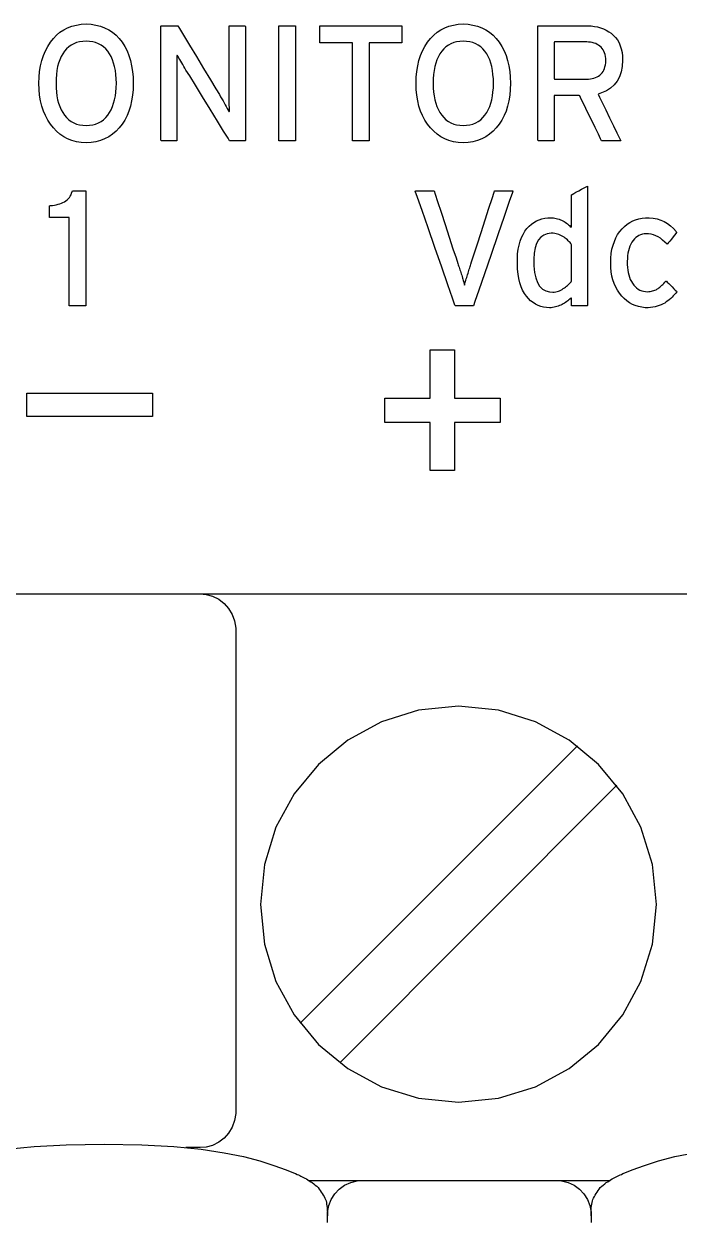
# Model space of a CAD drawing. Extents: x 1 to 47.7, y 0.2 to 33.4.
# Drawn here: x 39.732 to 40.286, y 11.048 to 12.06 of the extents above; entities that cross this region are included whole.
import ezdxf

# ---------------------------------------------------------------- set-up
doc = ezdxf.new("R2010")
doc.units = 0
doc.header["$MEASUREMENT"] = 0
doc.layers.add('6_0____DWG', color=7, linetype='CONTINUOUS')

msp = doc.modelspace()

# ---------------------------------------------------------------- linework, layer by layer
at = {"layer": '6_0____DWG'}
for points in [[(39.8248, 12.01), (39.8247, 12.0048), (39.8242, 11.9999), (39.8234, 11.9952), (39.8224, 11.9908), (39.8211, 11.9866), (39.8195, 11.9827), (39.8176, 11.979), (39.8154, 11.9756), (39.8129, 11.9724), (39.8102, 11.9695), (39.8072, 11.967), (39.804, 11.9649), (39.8006, 11.9631), (39.797, 11.9617), (39.7932, 11.9607), (39.7892, 11.9601), (39.7849, 11.9598), (39.7807, 11.9601), (39.7767, 11.9607), (39.7729, 11.9617), (39.7693, 11.9631), (39.766, 11.9649), (39.7628, 11.967), (39.7599, 11.9695), (39.7573, 11.9724), (39.7548, 11.9756), (39.7525, 11.979), (39.7506, 11.9827), (39.7489, 11.9866), (39.7476, 11.9908), (39.7465, 11.9952), (39.7457, 11.9999), (39.7453, 12.0048), (39.7451, 12.01), (39.7453, 12.0152), (39.7457, 12.0201), (39.7465, 12.0248), (39.7476, 12.0292), (39.7489, 12.0334), (39.7506, 12.0374), (39.7525, 12.0411), (39.7548, 12.0446), (39.7573, 12.0478), (39.7599, 12.0506), (39.7628, 12.0531), (39.766, 12.0552), (39.7693, 12.0569), (39.7729, 12.0583), (39.7767, 12.0592), (39.7807, 12.0599), (39.7849, 12.0601), (39.7892, 12.0599), (39.7932, 12.0592), (39.797, 12.0583), (39.8006, 12.0569), (39.804, 12.0552), (39.8072, 12.0531), (39.8102, 12.0506), (39.8129, 12.0478), (39.8154, 12.0446), (39.8176, 12.0411), (39.8195, 12.0374), (39.8211, 12.0334), (39.8224, 12.0292), (39.8234, 12.0248), (39.8242, 12.0201), (39.8247, 12.0152)], [(39.9061, 11.9614), (39.9048, 11.9636), (39.9011, 11.9695), (39.8959, 11.9781), (39.8897, 11.9881), (39.8833, 11.9985), (39.8773, 12.0083), (39.8724, 12.0162), (39.8693, 12.0212), (39.8684, 12.0228), (39.8674, 12.0243), (39.8666, 12.0258), (39.8657, 12.0272), (39.8649, 12.0286), (39.8641, 12.03), (39.8633, 12.0313), (39.8626, 12.0325), (39.8619, 12.0338), (39.8616, 12.033), (39.8616, 12.0306), (39.8616, 12.0282), (39.8616, 12.0257), (39.8616, 12.0232), (39.8616, 12.0205), (39.8617, 12.0178), (39.8617, 12.015), (39.8617, 12.0122), (39.8617, 12.0104), (39.8617, 12.0059), (39.8617, 11.9991), (39.8617, 11.9909), (39.8617, 11.9822), (39.8617, 11.9741), (39.8617, 11.9673), (39.8617, 11.9627), (39.8617, 11.9614), (39.8611, 11.9614), (39.8596, 11.9614), (39.8577, 11.9614), (39.8554, 11.9614), (39.853, 11.9614), (39.8509, 11.9614), (39.8492, 11.9614), (39.8482, 11.9614), (39.848, 11.9621), (39.848, 11.9684), (39.848, 11.9798), (39.848, 11.9947), (39.848, 12.0112), (39.848, 12.0275), (39.848, 12.042), (39.848, 12.0528), (39.848, 12.0582), (39.8483, 12.0586), (39.8495, 12.0586), (39.8514, 12.0586), (39.8536, 12.0586), (39.8561, 12.0586), (39.8585, 12.0586), (39.8605, 12.0586), (39.8619, 12.0586), (39.8624, 12.0586), (39.8637, 12.0564), (39.8672, 12.0506), (39.8722, 12.0423), (39.8781, 12.0325), (39.8842, 12.0224), (39.89, 12.0129), (39.8946, 12.0052), (39.8975, 12.0004), (39.8985, 11.9987), (39.8996, 11.9969), (39.9006, 11.9952), (39.9015, 11.9935), (39.9025, 11.9919), (39.9033, 11.9903), (39.9042, 11.9888), (39.905, 11.9874), (39.9057, 11.986), (39.906, 11.9868), (39.906, 11.9892), (39.9059, 11.9917), (39.9059, 11.9942), (39.9059, 11.9968), (39.9059, 11.9995), (39.9059, 12.0023), (39.9059, 12.0051), (39.9059, 12.008), (39.9059, 12.0098), (39.9059, 12.0143), (39.9059, 12.021), (39.9059, 12.0292), (39.9059, 12.0378), (39.9059, 12.0459), (39.9059, 12.0527), (39.9059, 12.0572), (39.9059, 12.0586), (39.9065, 12.0586), (39.908, 12.0586), (39.9099, 12.0586), (39.9122, 12.0586), (39.9146, 12.0586), (39.9167, 12.0586), (39.9184, 12.0586), (39.9194, 12.0586), (39.9196, 12.0579), (39.9196, 12.0516), (39.9196, 12.0401), (39.9196, 12.0253), (39.9196, 12.0088), (39.9196, 11.9924), (39.9196, 11.9779), (39.9196, 11.9671), (39.9196, 11.9617), (39.9193, 11.9614), (39.9182, 11.9614), (39.9165, 11.9614), (39.9143, 11.9614), (39.912, 11.9614), (39.9098, 11.9614), (39.9079, 11.9614), (39.9066, 11.9614)], [(40.1434, 12.01), (40.1432, 12.0048), (40.1427, 11.9999), (40.142, 11.9952), (40.1409, 11.9908), (40.1396, 11.9866), (40.138, 11.9827), (40.1361, 11.979), (40.1339, 11.9756), (40.1314, 11.9724), (40.1287, 11.9695), (40.1257, 11.967), (40.1226, 11.9649), (40.1192, 11.9631), (40.1156, 11.9617), (40.1117, 11.9607), (40.1077, 11.9601), (40.1034, 11.9598), (40.0992, 11.9601), (40.0952, 11.9607), (40.0914, 11.9617), (40.0878, 11.9631), (40.0845, 11.9649), (40.0814, 11.967), (40.0785, 11.9695), (40.0758, 11.9724), (40.0733, 11.9756), (40.0711, 11.979), (40.0691, 11.9827), (40.0675, 11.9866), (40.0661, 11.9908), (40.065, 11.9952), (40.0643, 11.9999), (40.0638, 12.0048), (40.0636, 12.01), (40.0638, 12.0152), (40.0643, 12.0201), (40.065, 12.0248), (40.0661, 12.0292), (40.0675, 12.0334), (40.0691, 12.0374), (40.0711, 12.0411), (40.0733, 12.0446), (40.0758, 12.0478), (40.0785, 12.0506), (40.0814, 12.0531), (40.0845, 12.0552), (40.0878, 12.0569), (40.0914, 12.0583), (40.0952, 12.0592), (40.0992, 12.0599), (40.1034, 12.0601), (40.1077, 12.0599), (40.1117, 12.0592), (40.1156, 12.0583), (40.1192, 12.0569), (40.1226, 12.0552), (40.1257, 12.0531), (40.1287, 12.0506), (40.1314, 12.0478), (40.1339, 12.0446), (40.1361, 12.0411), (40.138, 12.0374), (40.1396, 12.0334), (40.1409, 12.0292), (40.142, 12.0248), (40.1427, 12.0201), (40.1432, 12.0152)], [(40.2381, 12.0295), (40.2377, 12.0243), (40.2369, 12.0197), (40.2354, 12.0155), (40.2335, 12.0118), (40.231, 12.0086), (40.2279, 12.0059), (40.2244, 12.0037), (40.2203, 12.0019), (40.2175, 12.0009), (40.2187, 11.9984), (40.2209, 11.9938), (40.2239, 11.9877), (40.2271, 11.9809), (40.2304, 11.9742), (40.2333, 11.9682), (40.2355, 11.9637), (40.2365, 11.9615), (40.2363, 11.9614), (40.2349, 11.9614), (40.2328, 11.9614), (40.2301, 11.9614), (40.2273, 11.9614), (40.2246, 11.9614), (40.2223, 11.9614), (40.2208, 11.9614), (40.2203, 11.9614), (40.2195, 11.9631), (40.2176, 11.967), (40.2149, 11.9726), (40.2117, 11.9791), (40.2085, 11.9857), (40.2056, 11.9918), (40.2032, 11.9966), (40.2019, 11.9994), (40.2015, 11.9998), (40.2001, 11.9998), (40.1975, 11.9998), (40.1942, 11.9998), (40.1905, 11.9998), (40.1869, 11.9998), (40.1838, 11.9998), (40.1815, 11.9998), (40.1804, 11.9998), (40.1804, 11.9989), (40.1804, 11.9954), (40.1804, 11.9902), (40.1804, 11.9839), (40.1804, 11.9773), (40.1804, 11.971), (40.1804, 11.9658), (40.1804, 11.9623), (40.1804, 11.9614), (40.1797, 11.9614), (40.1782, 11.9614), (40.1761, 11.9614), (40.1738, 11.9614), (40.1714, 11.9614), (40.1693, 11.9614), (40.1676, 11.9614), (40.1667, 11.9614), (40.1666, 11.9625), (40.1666, 11.9696), (40.1666, 11.9817), (40.1666, 11.9971), (40.1666, 12.0138), (40.1666, 12.0301), (40.1666, 12.0442), (40.1666, 12.0543), (40.1666, 12.0585), (40.1678, 12.0586), (40.1717, 12.0586), (40.1775, 12.0586), (40.1843, 12.0586), (40.1914, 12.0586), (40.1981, 12.0586), (40.2036, 12.0586), (40.207, 12.0586), (40.2086, 12.0585), (40.2115, 12.0584), (40.2143, 12.0581), (40.2169, 12.0576), (40.2195, 12.0569), (40.2219, 12.056), (40.2242, 12.0549), (40.2264, 12.0536), (40.2285, 12.0522), (40.2305, 12.0505), (40.2322, 12.0487), (40.2338, 12.0466), (40.2351, 12.0443), (40.2361, 12.0417), (40.237, 12.039), (40.2376, 12.036), (40.238, 12.0329)], [(39.8105, 12.01), (39.8104, 12.0138), (39.8101, 12.0174), (39.8097, 12.0209), (39.809, 12.0241), (39.8082, 12.0271), (39.8073, 12.0299), (39.8061, 12.0326), (39.8048, 12.035), (39.8032, 12.0372), (39.8015, 12.0392), (39.7997, 12.0408), (39.7976, 12.0423), (39.7954, 12.0434), (39.793, 12.0444), (39.7905, 12.045), (39.7878, 12.0454), (39.7849, 12.0456), (39.7821, 12.0454), (39.7794, 12.045), (39.7769, 12.0444), (39.7746, 12.0434), (39.7724, 12.0423), (39.7704, 12.0408), (39.7685, 12.0392), (39.7668, 12.0372), (39.7653, 12.035), (39.7639, 12.0326), (39.7627, 12.0299), (39.7617, 12.0271), (39.7609, 12.0241), (39.7603, 12.0209), (39.7598, 12.0174), (39.7595, 12.0138), (39.7595, 12.01), (39.7595, 12.0062), (39.7598, 12.0026), (39.7603, 11.9993), (39.7609, 11.9961), (39.7617, 11.9931), (39.7627, 11.9903), (39.7639, 11.9877), (39.7653, 11.9852), (39.7668, 11.983), (39.7685, 11.981), (39.7704, 11.9792), (39.7724, 11.9777), (39.7746, 11.9765), (39.7769, 11.9755), (39.7794, 11.9749), (39.7821, 11.9745), (39.7849, 11.9743), (39.7878, 11.9745), (39.7905, 11.9749), (39.793, 11.9755), (39.7954, 11.9765), (39.7976, 11.9777), (39.7997, 11.9792), (39.8015, 11.981), (39.8032, 11.983), (39.8048, 11.9852), (39.8061, 11.9877), (39.8073, 11.9903), (39.8082, 11.9931), (39.809, 11.9961), (39.8097, 11.9993), (39.8101, 12.0026), (39.8104, 12.0062)], [(40.129, 12.01), (40.1289, 12.0138), (40.1286, 12.0174), (40.1282, 12.0209), (40.1276, 12.0241), (40.1268, 12.0271), (40.1258, 12.0299), (40.1246, 12.0326), (40.1233, 12.035), (40.1218, 12.0372), (40.1201, 12.0392), (40.1182, 12.0408), (40.1162, 12.0423), (40.114, 12.0434), (40.1116, 12.0444), (40.109, 12.045), (40.1063, 12.0454), (40.1034, 12.0456), (40.1006, 12.0454), (40.0979, 12.045), (40.0954, 12.0444), (40.0931, 12.0434), (40.0909, 12.0423), (40.0889, 12.0408), (40.087, 12.0392), (40.0854, 12.0372), (40.0838, 12.035), (40.0825, 12.0326), (40.0813, 12.0299), (40.0803, 12.0271), (40.0794, 12.0241), (40.0788, 12.0209), (40.0784, 12.0174), (40.0781, 12.0138), (40.078, 12.01), (40.0781, 12.0062), (40.0784, 12.0026), (40.0788, 11.9993), (40.0794, 11.9961), (40.0803, 11.9931), (40.0813, 11.9903), (40.0825, 11.9877), (40.0838, 11.9852), (40.0854, 11.983), (40.087, 11.981), (40.0889, 11.9792), (40.0909, 11.9777), (40.0931, 11.9765), (40.0954, 11.9755), (40.0979, 11.9749), (40.1006, 11.9745), (40.1034, 11.9743), (40.1063, 11.9745), (40.109, 11.9749), (40.1116, 11.9755), (40.114, 11.9765), (40.1162, 11.9777), (40.1182, 11.9792), (40.1201, 11.981), (40.1218, 11.983), (40.1233, 11.9852), (40.1246, 11.9877), (40.1258, 11.9903), (40.1268, 11.9931), (40.1276, 11.9961), (40.1282, 11.9993), (40.1286, 12.0026), (40.1289, 12.0062)], [(40.2239, 12.0291), (40.2238, 12.0309), (40.2236, 12.0326), (40.2233, 12.0342), (40.2228, 12.0356), (40.2223, 12.037), (40.2216, 12.0382), (40.2208, 12.0394), (40.22, 12.0404), (40.2189, 12.0413), (40.2178, 12.0422), (40.2166, 12.0429), (40.2154, 12.0435), (40.214, 12.044), (40.2125, 12.0444), (40.211, 12.0447), (40.2093, 12.0448), (40.2078, 12.0449), (40.2065, 12.0449), (40.2034, 12.0449), (40.1992, 12.0449), (40.1945, 12.0449), (40.1897, 12.0449), (40.1854, 12.0449), (40.1821, 12.0449), (40.1805, 12.0449), (40.1804, 12.0442), (40.1804, 12.0415), (40.1804, 12.0372), (40.1804, 12.032), (40.1804, 12.0264), (40.1804, 12.0212), (40.1804, 12.0169), (40.1804, 12.0142), (40.1805, 12.0135), (40.1821, 12.0135), (40.1854, 12.0135), (40.1897, 12.0135), (40.1945, 12.0135), (40.1992, 12.0135), (40.2034, 12.0135), (40.2065, 12.0135), (40.2078, 12.0135), (40.2093, 12.0136), (40.2109, 12.0137), (40.2124, 12.014), (40.2139, 12.0143), (40.2153, 12.0148), (40.2165, 12.0154), (40.2177, 12.0161), (40.2188, 12.0169), (40.2198, 12.0178), (40.2208, 12.0188), (40.2216, 12.0199), (40.2222, 12.0212), (40.2228, 12.0225), (40.2232, 12.024), (40.2236, 12.0256), (40.2238, 12.0273)], [(40.1948, 11.822), (40.1948, 11.8223), (40.1948, 11.8229), (40.1948, 11.8239), (40.1948, 11.825), (40.1948, 11.8262), (40.1948, 11.8273), (40.1948, 11.8282), (40.1948, 11.8288), (40.1945, 11.8286), (40.1936, 11.8278), (40.1927, 11.8271), (40.1918, 11.8263), (40.1909, 11.8256), (40.1899, 11.825), (40.1889, 11.8243), (40.1879, 11.8237), (40.187, 11.8232), (40.1859, 11.8226), (40.1848, 11.8222), (40.1837, 11.8218), (40.1826, 11.8214), (40.1814, 11.8211), (40.1802, 11.8209), (40.1789, 11.8207), (40.1777, 11.8205), (40.1764, 11.8205), (40.1739, 11.8206), (40.1714, 11.8209), (40.169, 11.8215), (40.1667, 11.8224), (40.1645, 11.8235), (40.1624, 11.8248), (40.1604, 11.8264), (40.1585, 11.8282), (40.1568, 11.8303), (40.1551, 11.8326), (40.1536, 11.8353), (40.1524, 11.8382), (40.1513, 11.8415), (40.1505, 11.845), (40.1498, 11.8489), (40.1494, 11.853), (40.1492, 11.8575), (40.1492, 11.8619), (40.1494, 11.866), (40.1499, 11.8698), (40.1506, 11.8733), (40.1515, 11.8766), (40.1526, 11.8797), (40.154, 11.8824), (40.1555, 11.885), (40.1573, 11.8873), (40.1592, 11.8892), (40.1612, 11.891), (40.1632, 11.8925), (40.1654, 11.8937), (40.1676, 11.8947), (40.1699, 11.8955), (40.1723, 11.8961), (40.1748, 11.8964), (40.1772, 11.8965), (40.1784, 11.8964), (40.1796, 11.8963), (40.1809, 11.8961), (40.1821, 11.8958), (40.1832, 11.8955), (40.1844, 11.8952), (40.1855, 11.8948), (40.1866, 11.8943), (40.1877, 11.8937), (40.1887, 11.8932), (40.1897, 11.8926), (40.1906, 11.8919), (40.1915, 11.8913), (40.1924, 11.8906), (40.1932, 11.8899), (40.1939, 11.8891), (40.1946, 11.8884), (40.1948, 11.8888), (40.1948, 11.8912), (40.1948, 11.8948), (40.1948, 11.8993), (40.1948, 11.9041), (40.1948, 11.9086), (40.1948, 11.9124), (40.1948, 11.915), (40.1948, 11.9159), (40.1954, 11.9162), (40.1968, 11.917), (40.1987, 11.918), (40.201, 11.9192), (40.2033, 11.9205), (40.2055, 11.9217), (40.2072, 11.9226), (40.2083, 11.9232), (40.2085, 11.9227), (40.2085, 11.9164), (40.2085, 11.9046), (40.2085, 11.8892), (40.2085, 11.872), (40.2085, 11.8548), (40.2085, 11.8396), (40.2085, 11.8282), (40.2085, 11.8224), (40.2082, 11.822), (40.2071, 11.822), (40.2053, 11.822), (40.2032, 11.822), (40.2008, 11.822), (40.1985, 11.822), (40.1966, 11.822), (40.1953, 11.822)], [(39.7707, 11.822), (39.7707, 11.8249), (39.7707, 11.8325), (39.7707, 11.8433), (39.7707, 11.856), (39.7707, 11.869), (39.7707, 11.881), (39.7707, 11.8904), (39.7707, 11.8958), (39.7705, 11.8966), (39.7693, 11.8966), (39.7672, 11.8966), (39.7645, 11.8966), (39.7616, 11.8966), (39.7587, 11.8966), (39.7563, 11.8966), (39.7546, 11.8966), (39.754, 11.8966), (39.754, 11.8969), (39.754, 11.898), (39.754, 11.8994), (39.754, 11.9011), (39.754, 11.9029), (39.754, 11.9045), (39.754, 11.9058), (39.754, 11.9065), (39.7548, 11.9067), (39.7565, 11.9069), (39.7582, 11.9071), (39.7597, 11.9074), (39.7612, 11.9078), (39.7627, 11.9083), (39.7641, 11.9088), (39.7654, 11.9094), (39.7667, 11.91), (39.7679, 11.9108), (39.769, 11.9116), (39.7699, 11.9125), (39.7708, 11.9135), (39.7716, 11.9146), (39.7722, 11.9158), (39.7727, 11.9171), (39.7732, 11.9185), (39.7735, 11.9192), (39.7743, 11.9192), (39.7757, 11.9192), (39.7776, 11.9192), (39.7796, 11.9192), (39.7815, 11.9192), (39.7832, 11.9192), (39.7843, 11.9192), (39.7848, 11.9192), (39.7848, 11.9155), (39.7848, 11.9056), (39.7848, 11.8914), (39.7848, 11.8749), (39.7848, 11.8579), (39.7848, 11.8423), (39.7848, 11.83), (39.7848, 11.823), (39.7846, 11.822), (39.7836, 11.822), (39.7818, 11.822), (39.7796, 11.822), (39.7771, 11.822), (39.7747, 11.822), (39.7726, 11.822), (39.7712, 11.822)], [(40.1121, 11.822), (40.1115, 11.822), (40.11, 11.822), (40.1078, 11.822), (40.1053, 11.822), (40.1026, 11.822), (40.1001, 11.822), (40.0982, 11.822), (40.0969, 11.822), (40.0965, 11.8225), (40.0944, 11.8285), (40.0905, 11.8399), (40.0853, 11.8548), (40.0796, 11.8714), (40.0738, 11.8879), (40.0687, 11.9026), (40.0649, 11.9135), (40.063, 11.9189), (40.0633, 11.9192), (40.0646, 11.9192), (40.0667, 11.9192), (40.0693, 11.9192), (40.072, 11.9192), (40.0746, 11.9192), (40.0768, 11.9192), (40.0783, 11.9192), (40.0788, 11.9192), (40.0797, 11.9165), (40.0818, 11.9101), (40.0847, 11.9011), (40.0881, 11.8907), (40.0916, 11.88), (40.0948, 11.8702), (40.0974, 11.8625), (40.0989, 11.8579), (40.0993, 11.8568), (40.0996, 11.8557), (40.1, 11.8547), (40.1003, 11.8536), (40.1007, 11.8525), (40.1011, 11.8514), (40.1014, 11.8502), (40.1018, 11.8491), (40.1022, 11.8479), (40.1025, 11.8467), (40.1029, 11.8455), (40.1032, 11.8445), (40.1034, 11.8435), (40.1037, 11.8425), (40.1039, 11.8416), (40.1042, 11.8408), (40.1044, 11.84), (40.1045, 11.8396), (40.1047, 11.8403), (40.1049, 11.8411), (40.1052, 11.8419), (40.1054, 11.8428), (40.1057, 11.8438), (40.106, 11.8449), (40.1064, 11.846), (40.1068, 11.8471), (40.1072, 11.8483), (40.1075, 11.8495), (40.1079, 11.8507), (40.1082, 11.8519), (40.1085, 11.853), (40.1089, 11.8541), (40.1092, 11.8552), (40.1095, 11.8562), (40.1098, 11.8573), (40.1105, 11.8593), (40.1124, 11.8651), (40.1151, 11.8737), (40.1185, 11.8839), (40.1219, 11.8946), (40.1252, 11.9046), (40.1278, 11.9128), (40.1295, 11.918), (40.1299, 11.9192), (40.1308, 11.9192), (40.1326, 11.9192), (40.1349, 11.9192), (40.1376, 11.9192), (40.1402, 11.9192), (40.1426, 11.9192), (40.1444, 11.9192), (40.1454, 11.9192), (40.145, 11.9177), (40.1423, 11.9101), (40.1381, 11.8976), (40.1327, 11.882), (40.127, 11.8653), (40.1214, 11.8491), (40.1167, 11.8352), (40.1134, 11.8256)], [(40.2757, 11.874), (40.2738, 11.8759), (40.2719, 11.8776), (40.27, 11.8791), (40.2681, 11.8803), (40.2661, 11.8813), (40.2641, 11.882), (40.2621, 11.8826), (40.26, 11.8829), (40.2581, 11.8829), (40.2564, 11.8828), (40.2548, 11.8825), (40.2533, 11.882), (40.2519, 11.8814), (40.2506, 11.8806), (40.2493, 11.8797), (40.2482, 11.8785), (40.2471, 11.8772), (40.246, 11.8758), (40.2451, 11.8742), (40.2443, 11.8725), (40.2436, 11.8706), (40.2431, 11.8686), (40.2426, 11.8665), (40.2423, 11.8643), (40.2421, 11.8619), (40.242, 11.8594), (40.242, 11.8569), (40.2421, 11.8545), (40.2424, 11.8523), (40.2428, 11.8502), (40.2433, 11.8481), (40.2439, 11.8462), (40.2446, 11.8444), (40.2455, 11.8427), (40.2464, 11.8412), (40.2475, 11.8396), (40.2486, 11.8383), (40.2498, 11.8372), (40.2512, 11.8362), (40.2526, 11.8354), (40.2542, 11.8348), (40.2558, 11.8343), (40.2575, 11.8341), (40.2592, 11.834), (40.2603, 11.8341), (40.2614, 11.8342), (40.2624, 11.8343), (40.2634, 11.8346), (40.2644, 11.8349), (40.2654, 11.8352), (40.2663, 11.8357), (40.2671, 11.8361), (40.268, 11.8367), (40.2688, 11.8373), (40.2696, 11.8379), (40.2704, 11.8386), (40.2712, 11.8394), (40.2721, 11.8401), (40.273, 11.841), (40.2738, 11.8419), (40.2747, 11.8428), (40.2751, 11.8429), (40.2758, 11.8421), (40.277, 11.8409), (40.2784, 11.8395), (40.2799, 11.838), (40.2814, 11.8365), (40.2826, 11.8352), (40.2835, 11.8343), (40.2838, 11.834), (40.2829, 11.8328), (40.2819, 11.8316), (40.2809, 11.8304), (40.2798, 11.8293), (40.2787, 11.8282), (40.2775, 11.8272), (40.2763, 11.8263), (40.275, 11.8253), (40.2737, 11.8244), (40.2722, 11.8236), (40.2707, 11.8228), (40.2691, 11.8222), (40.2674, 11.8217), (40.2656, 11.8212), (40.2637, 11.8209), (40.2617, 11.8206), (40.2596, 11.8205), (40.257, 11.8205), (40.2542, 11.8208), (40.2514, 11.8214), (40.2488, 11.8222), (40.2463, 11.8233), (40.2439, 11.8247), (40.2416, 11.8263), (40.2395, 11.8282), (40.2374, 11.8303), (40.2355, 11.8327), (40.2338, 11.8352), (40.2323, 11.8379), (40.231, 11.8408), (40.2299, 11.8439), (40.2291, 11.8472), (40.2285, 11.8507), (40.2282, 11.8544), (40.228, 11.8582), (40.2282, 11.8623), (40.2285, 11.8662), (40.2291, 11.8698), (40.23, 11.8733), (40.2311, 11.8764), (40.2324, 11.8794), (40.2339, 11.8822), (40.2357, 11.8847), (40.2377, 11.887), (40.2397, 11.8891), (40.2419, 11.8909), (40.2442, 11.8925), (40.2466, 11.8938), (40.2491, 11.8948), (40.2518, 11.8956), (40.2545, 11.8962), (40.2574, 11.8964), (40.2606, 11.8964), (40.264, 11.8961), (40.2672, 11.8954), (40.2703, 11.8944), (40.2732, 11.8932), (40.276, 11.8915), (40.2786, 11.8896), (40.281, 11.8874), (40.2834, 11.8848), (40.2837, 11.8839), (40.2831, 11.8831), (40.282, 11.8818), (40.2807, 11.8802), (40.2793, 11.8784), (40.2779, 11.8768), (40.2768, 11.8754), (40.276, 11.8744)], [(40.1949, 11.8737), (40.1943, 11.8746), (40.1937, 11.8754), (40.193, 11.8762), (40.1922, 11.8769), (40.1914, 11.8777), (40.1905, 11.8785), (40.1896, 11.8792), (40.1886, 11.88), (40.1875, 11.8807), (40.1865, 11.8813), (40.1854, 11.8818), (40.1842, 11.8823), (40.1831, 11.8826), (40.1819, 11.8829), (40.1807, 11.8831), (40.1794, 11.8833), (40.1778, 11.8833), (40.1745, 11.8829), (40.1716, 11.8818), (40.1691, 11.8801), (40.167, 11.8777), (40.1654, 11.8747), (40.1642, 11.871), (40.1634, 11.8666), (40.163, 11.8616), (40.1631, 11.8557), (40.1637, 11.8503), (40.1647, 11.8457), (40.1662, 11.8418), (40.168, 11.8386), (40.1704, 11.8362), (40.1731, 11.8346), (40.1763, 11.8338), (40.1792, 11.8336), (40.1804, 11.8337), (40.1816, 11.8338), (40.1827, 11.8341), (40.1838, 11.8344), (40.1849, 11.8348), (40.186, 11.8353), (40.187, 11.8359), (40.188, 11.8366), (40.189, 11.8372), (40.1899, 11.8379), (40.1907, 11.8386), (40.1916, 11.8393), (40.1924, 11.84), (40.1931, 11.8408), (40.1939, 11.8416), (40.1945, 11.8424), (40.1949, 11.8432), (40.1949, 11.8453), (40.1949, 11.8491), (40.1949, 11.8541), (40.1949, 11.8595), (40.1949, 11.8648), (40.1949, 11.8694), (40.1949, 11.8725)], [(39.9321, 11.3165), (39.9355, 11.2828), (39.9452, 11.2514), (39.9607, 11.2231), (39.9811, 11.1983), (40.0059, 11.1779), (40.0343, 11.1625), (40.0657, 11.1528), (40.0995, 11.1494), (40.1332, 11.1528), (40.1646, 11.1625), (40.193, 11.1779), (40.2178, 11.1983), (40.2382, 11.2231), (40.2536, 11.2514), (40.2634, 11.2828), (40.2668, 11.3165), (40.2634, 11.3502), (40.2536, 11.3816), (40.2382, 11.41), (40.2178, 11.4348), (40.193, 11.4553), (40.1646, 11.4708), (40.1332, 11.4805), (40.0995, 11.4839), (40.0657, 11.4805), (40.0343, 11.4708), (40.0059, 11.4553), (39.9811, 11.4348), (39.9607, 11.41), (39.9452, 11.3816), (39.9355, 11.3502)]]:
    msp.add_lwpolyline(points, close=True, dxfattribs=at)
for points in [[(39.9478, 11.9614), (39.9478, 12.0586), (39.9619, 12.0586), (39.9619, 11.9614), (39.9478, 11.9614)], [(40.024, 12.0443), (40.024, 11.9614), (40.0099, 11.9614), (40.0099, 12.0443), (39.9824, 12.0443), (39.9824, 12.0586), (40.0515, 12.0586), (40.0515, 12.0443), (40.024, 12.0443)], [(40.0962, 11.7235), (40.0962, 11.6829), (40.0755, 11.6829), (40.0755, 11.7235), (40.0372, 11.7235), (40.0372, 11.7442), (40.0755, 11.7442), (40.0755, 11.7848), (40.0962, 11.7848), (40.0962, 11.7442), (40.1346, 11.7442), (40.1346, 11.7235), (40.0962, 11.7235)], [(39.7348, 11.7285), (39.7348, 11.7484), (39.841, 11.7484), (39.841, 11.7285), (39.7348, 11.7285)], [(39.1004, 11.5787), (41.0691, 11.5787)], [(39.8691, 11.5787), (39.8696, 11.5787), (39.8709, 11.5787), (39.8728, 11.5787), (39.875, 11.5787), (39.8773, 11.5787), (39.8792, 11.5787), (39.8807, 11.5787), (39.8814, 11.5787), (39.8862, 11.5783), (39.8918, 11.5768), (39.8969, 11.5742), (39.9014, 11.5707), (39.9052, 11.5664), (39.9082, 11.5614), (39.9103, 11.5559), (39.9113, 11.5499), (39.9114, 11.5412), (39.9114, 11.5071), (39.9114, 11.451), (39.9114, 11.3817), (39.9114, 11.308), (39.9114, 11.2387), (39.9114, 11.1827), (39.9114, 11.1486), (39.9113, 11.1399), (39.9103, 11.1339), (39.9082, 11.1284), (39.9052, 11.1234), (39.9014, 11.1191), (39.8969, 11.1156), (39.8918, 11.113), (39.8862, 11.1115), (39.8814, 11.1111), (39.8807, 11.1111), (39.8792, 11.1111), (39.8773, 11.1111), (39.875, 11.1111), (39.8728, 11.1111), (39.8709, 11.1111), (39.8696, 11.1111), (39.8691, 11.1111)], [(39.9657, 11.2162), (40.1999, 11.4505)], [(39.9991, 11.1828), (40.2333, 11.4171)], [(39.7179, 11.1097), (39.741, 11.112), (39.7682, 11.1135), (39.8001, 11.114), (39.8319, 11.1135), (39.8591, 11.112), (39.8822, 11.1097), (39.9016, 11.1068), (39.918, 11.1035), (39.9318, 11.0998), (39.9436, 11.096), (39.9539, 11.0922), (39.9602, 11.0897), (39.9617, 11.0891), (39.9631, 11.0885), (39.9643, 11.088), (39.9654, 11.0875), (39.9664, 11.087), (39.9675, 11.0865), (39.9686, 11.0859), (39.9697, 11.0853), (39.971, 11.0846), (39.9722, 11.0839), (39.9734, 11.0831), (39.9747, 11.0823), (39.9759, 11.0815), (39.9772, 11.0805), (39.9784, 11.0795), (39.9798, 11.0785), (39.981, 11.0773), (39.9818, 11.0761), (39.9826, 11.0748), (39.9835, 11.0736), (39.9843, 11.0723), (39.9851, 11.071), (39.9859, 11.0697), (39.9865, 11.0685), (39.9871, 11.0672), (39.9876, 11.0661), (39.9879, 11.0648), (39.9881, 11.0634), (39.9883, 11.0618), (39.9885, 11.0601), (39.9886, 11.0584), (39.9887, 11.0567), (39.9887, 11.0551), (39.9888, 11.0535)], [(40.2114, 11.0535), (40.2114, 11.0551), (40.2114, 11.0567), (40.2115, 11.0584), (40.2116, 11.0601), (40.2118, 11.0618), (40.212, 11.0634), (40.2123, 11.0648), (40.2126, 11.0661), (40.213, 11.0672), (40.2136, 11.0685), (40.2143, 11.0697), (40.215, 11.071), (40.2158, 11.0723), (40.2167, 11.0736), (40.2175, 11.0748), (40.2183, 11.0761), (40.2191, 11.0773), (40.2204, 11.0785), (40.2217, 11.0795), (40.223, 11.0805), (40.2242, 11.0815), (40.2255, 11.0823), (40.2267, 11.0831), (40.2279, 11.0839), (40.2292, 11.0846), (40.2304, 11.0853), (40.2316, 11.0859), (40.2326, 11.0865), (40.2337, 11.087), (40.2348, 11.0875), (40.2359, 11.088), (40.2371, 11.0885), (40.2384, 11.0891), (40.2399, 11.0897), (40.2462, 11.0922), (40.2565, 11.096), (40.2683, 11.0998), (40.2821, 11.1035), (40.2985, 11.1068)], [(39.9729, 11.0834), (40.2277, 11.0834)], [(39.9888, 11.0479), (39.9889, 11.0565), (39.9899, 11.0622), (39.9919, 11.0673), (39.9949, 11.072), (39.9988, 11.076), (40.0033, 11.0793), (40.0084, 11.0816), (40.014, 11.0831), (40.0188, 11.0834), (40.0195, 11.0834), (40.021, 11.0834), (40.0229, 11.0834), (40.0252, 11.0834), (40.0274, 11.0834), (40.0293, 11.0834), (40.0306, 11.0834), (40.0311, 11.0834)], [(40.1692, 11.0834), (40.1697, 11.0834), (40.1711, 11.0834), (40.173, 11.0834), (40.1752, 11.0834), (40.1774, 11.0834), (40.1794, 11.0834), (40.1809, 11.0834), (40.1816, 11.0834), (40.1864, 11.0831), (40.192, 11.0816), (40.1971, 11.0793), (40.2016, 11.076), (40.2054, 11.072), (40.2084, 11.0673), (40.2105, 11.0622), (40.2115, 11.0565), (40.2116, 11.0479)]]:
    msp.add_lwpolyline(points, dxfattribs=at)

doc.saveas('drawing.dxf')
